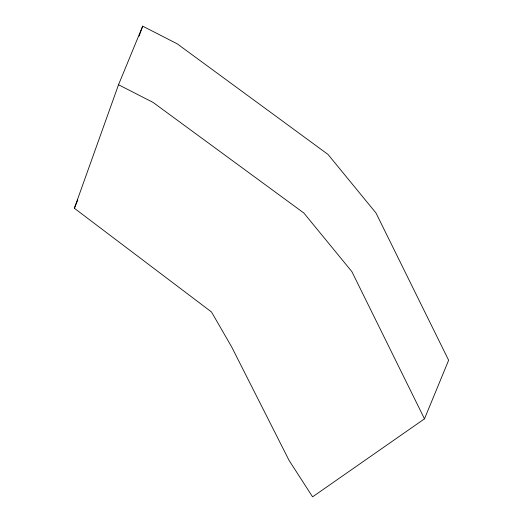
<?xml version="1.0" encoding="UTF-8"?>
<svg xmlns="http://www.w3.org/2000/svg" width="523" height="523" viewBox="0 0 523 523"><rect width="100%" height="100%" fill="white"/><g stroke="black" fill="none" stroke-linecap="round" stroke-linejoin="round"><path stroke-width="0.78" d="M74.364 208.265L118.525 84.739L142.674 26.15L177.205 43.821L327.986 154.416L376.03 213.044L448.636 360.255L424.486 418.845L312.584 496.85L289.082 460.43L231.617 346.827L211.495 311.976L74.364 208.265L77.77 200.002M139.105 36.126L142.674 26.15M118.525 84.739L153.056 102.41L303.837 213.011L351.881 271.633L424.486 418.845"/></g></svg>
